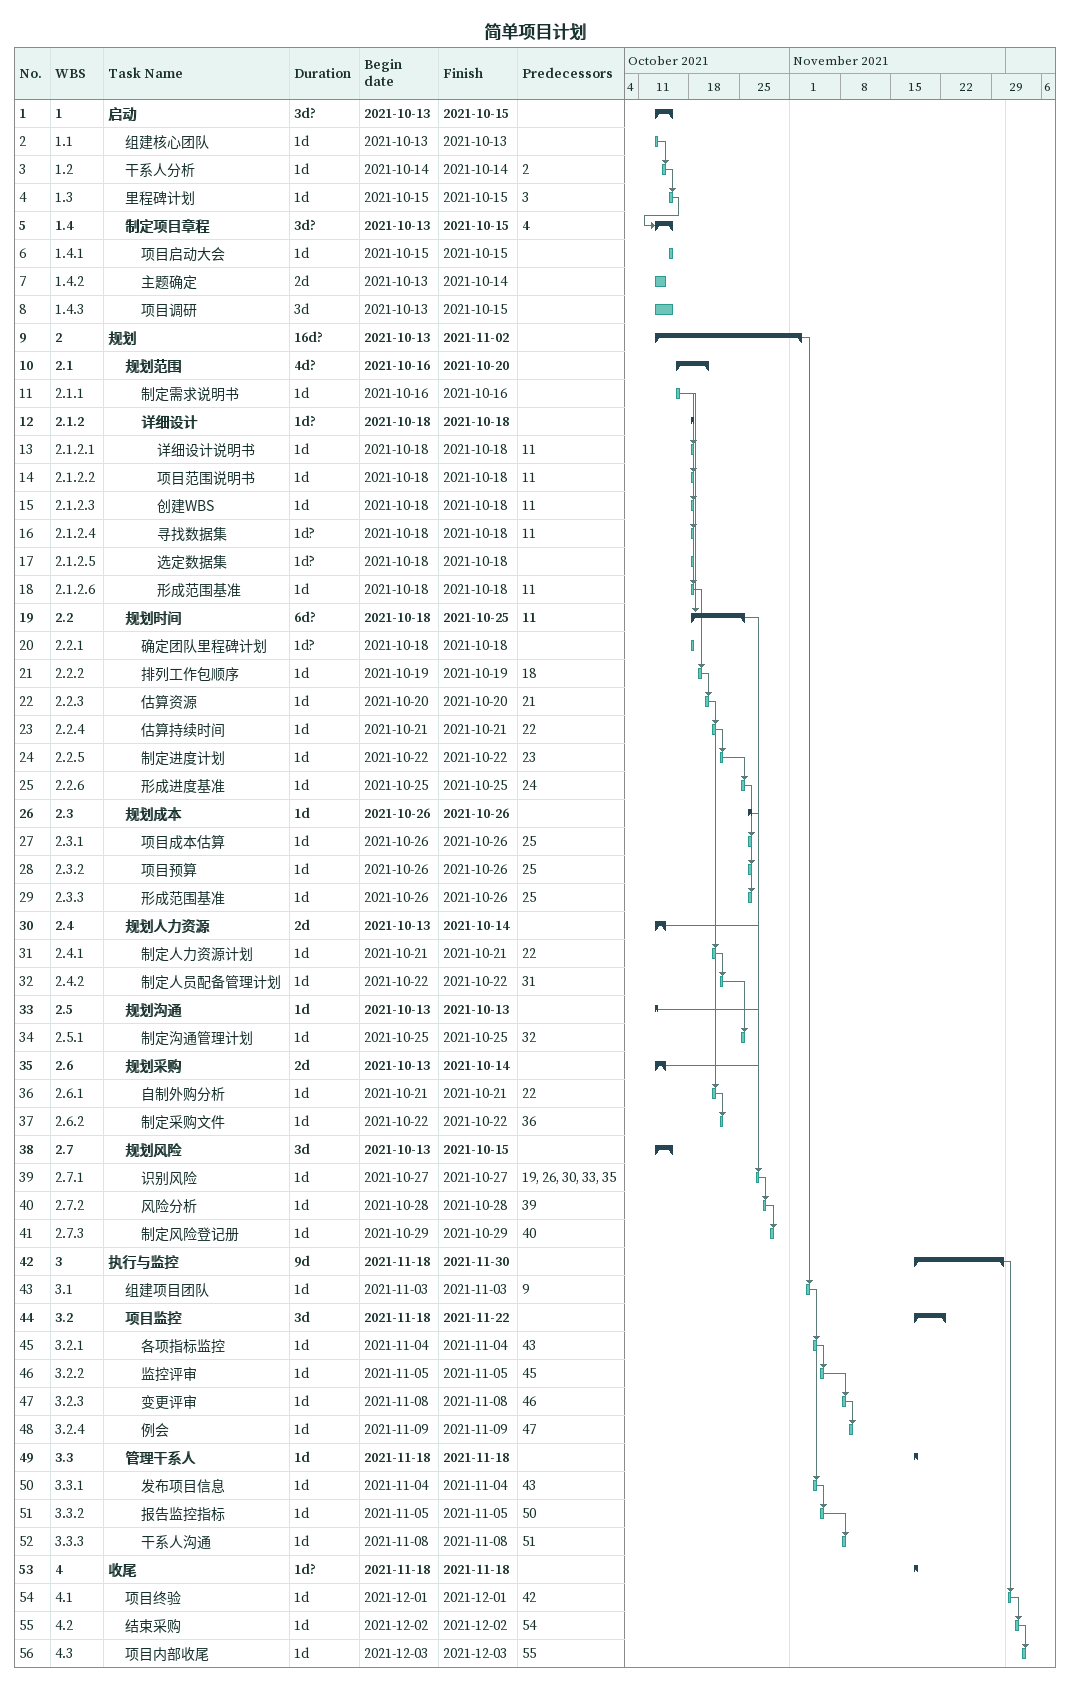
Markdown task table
简单项目计划

| ID | WBS | Task | Duration | Start | Finish | Predecessors |
|---|---|---|---|---|---|---|
| 1 | 1 | **启动** | 3d? | 2021-10-13 | 2021-10-15 |  |
| 2 | 1.1 | 组建核心团队 | 1d | 2021-10-13 | 2021-10-13 |  |
| 3 | 1.2 | 干系人分析 | 1d | 2021-10-14 | 2021-10-14 | 2 |
| 4 | 1.3 | 里程碑计划 | 1d | 2021-10-15 | 2021-10-15 | 3 |
| 5 | 1.4 | **制定项目章程** | 3d? | 2021-10-13 | 2021-10-15 | 4 |
| 6 | 1.4.1 | 项目启动大会 | 1d | 2021-10-15 | 2021-10-15 |  |
| 7 | 1.4.2 | 主题确定 | 2d | 2021-10-13 | 2021-10-14 |  |
| 8 | 1.4.3 | 项目调研 | 3d | 2021-10-13 | 2021-10-15 |  |
| 9 | 2 | **规划** | 16d? | 2021-10-13 | 2021-11-02 |  |
| 10 | 2.1 | **规划范围** | 4d? | 2021-10-16 | 2021-10-20 |  |
| 11 | 2.1.1 | 制定需求说明书 | 1d | 2021-10-16 | 2021-10-16 |  |
| 12 | 2.1.2 | **详细设计** | 1d? | 2021-10-18 | 2021-10-18 |  |
| 13 | 2.1.2.1 | 详细设计说明书 | 1d | 2021-10-18 | 2021-10-18 | 11 |
| 14 | 2.1.2.2 | 项目范围说明书 | 1d | 2021-10-18 | 2021-10-18 | 11 |
| 15 | 2.1.2.3 | 创建WBS | 1d | 2021-10-18 | 2021-10-18 | 11 |
| 16 | 2.1.2.4 | 寻找数据集 | 1d? | 2021-10-18 | 2021-10-18 | 11 |
| 17 | 2.1.2.5 | 选定数据集 | 1d? | 2021-10-18 | 2021-10-18 |  |
| 18 | 2.1.2.6 | 形成范围基准 | 1d | 2021-10-18 | 2021-10-18 | 11 |
| 19 | 2.2 | **规划时间** | 6d? | 2021-10-18 | 2021-10-25 | 11 |
| 20 | 2.2.1 | 确定团队里程碑计划 | 1d? | 2021-10-18 | 2021-10-18 |  |
| 21 | 2.2.2 | 排列工作包顺序 | 1d | 2021-10-19 | 2021-10-19 | 18 |
| 22 | 2.2.3 | 估算资源 | 1d | 2021-10-20 | 2021-10-20 | 21 |
| 23 | 2.2.4 | 估算持续时间 | 1d | 2021-10-21 | 2021-10-21 | 22 |
| 24 | 2.2.5 | 制定进度计划 | 1d | 2021-10-22 | 2021-10-22 | 23 |
| 25 | 2.2.6 | 形成进度基准 | 1d | 2021-10-25 | 2021-10-25 | 24 |
| 26 | 2.3 | **规划成本** | 1d | 2021-10-26 | 2021-10-26 |  |
| 27 | 2.3.1 | 项目成本估算 | 1d | 2021-10-26 | 2021-10-26 | 25 |
| 28 | 2.3.2 | 项目预算 | 1d | 2021-10-26 | 2021-10-26 | 25 |
| 29 | 2.3.3 | 形成范围基准 | 1d | 2021-10-26 | 2021-10-26 | 25 |
| 30 | 2.4 | **规划人力资源** | 2d | 2021-10-13 | 2021-10-14 |  |
| 31 | 2.4.1 | 制定人力资源计划 | 1d | 2021-10-21 | 2021-10-21 | 22 |
| 32 | 2.4.2 | 制定人员配备管理计划 | 1d | 2021-10-22 | 2021-10-22 | 31 |
| 33 | 2.5 | **规划沟通** | 1d | 2021-10-13 | 2021-10-13 |  |
| 34 | 2.5.1 | 制定沟通管理计划 | 1d | 2021-10-25 | 2021-10-25 | 32 |
| 35 | 2.6 | **规划采购** | 2d | 2021-10-13 | 2021-10-14 |  |
| 36 | 2.6.1 | 自制外购分析 | 1d | 2021-10-21 | 2021-10-21 | 22 |
| 37 | 2.6.2 | 制定采购文件 | 1d | 2021-10-22 | 2021-10-22 | 36 |
| 38 | 2.7 | **规划风险** | 3d | 2021-10-13 | 2021-10-15 |  |
| 39 | 2.7.1 | 识别风险 | 1d | 2021-10-27 | 2021-10-27 | 19, 26, 30, 33, 35 |
| 40 | 2.7.2 | 风险分析 | 1d | 2021-10-28 | 2021-10-28 | 39 |
| 41 | 2.7.3 | 制定风险登记册 | 1d | 2021-10-29 | 2021-10-29 | 40 |
| 42 | 3 | **执行与监控** | 9d | 2021-11-18 | 2021-11-30 |  |
| 43 | 3.1 | 组建项目团队 | 1d | 2021-11-03 | 2021-11-03 | 9 |
| 44 | 3.2 | **项目监控** | 3d | 2021-11-18 | 2021-11-22 |  |
| 45 | 3.2.1 | 各项指标监控 | 1d | 2021-11-04 | 2021-11-04 | 43 |
| 46 | 3.2.2 | 监控评审 | 1d | 2021-11-05 | 2021-11-05 | 45 |
| 47 | 3.2.3 | 变更评审 | 1d | 2021-11-08 | 2021-11-08 | 46 |
| 48 | 3.2.4 | 例会 | 1d | 2021-11-09 | 2021-11-09 | 47 |
| 49 | 3.3 | **管理干系人** | 1d | 2021-11-18 | 2021-11-18 |  |
| 50 | 3.3.1 | 发布项目信息 | 1d | 2021-11-04 | 2021-11-04 | 43 |
| 51 | 3.3.2 | 报告监控指标 | 1d | 2021-11-05 | 2021-11-05 | 50 |
| 52 | 3.3.3 | 干系人沟通 | 1d | 2021-11-08 | 2021-11-08 | 51 |
| 53 | 4 | **收尾** | 1d? | 2021-11-18 | 2021-11-18 |  |
| 54 | 4.1 | 项目终验 | 1d | 2021-12-01 | 2021-12-01 | 42 |
| 55 | 4.2 | 结束采购 | 1d | 2021-12-02 | 2021-12-02 | 54 |
| 56 | 4.3 | 项目内部收尾 | 1d | 2021-12-03 | 2021-12-03 | 55 |
